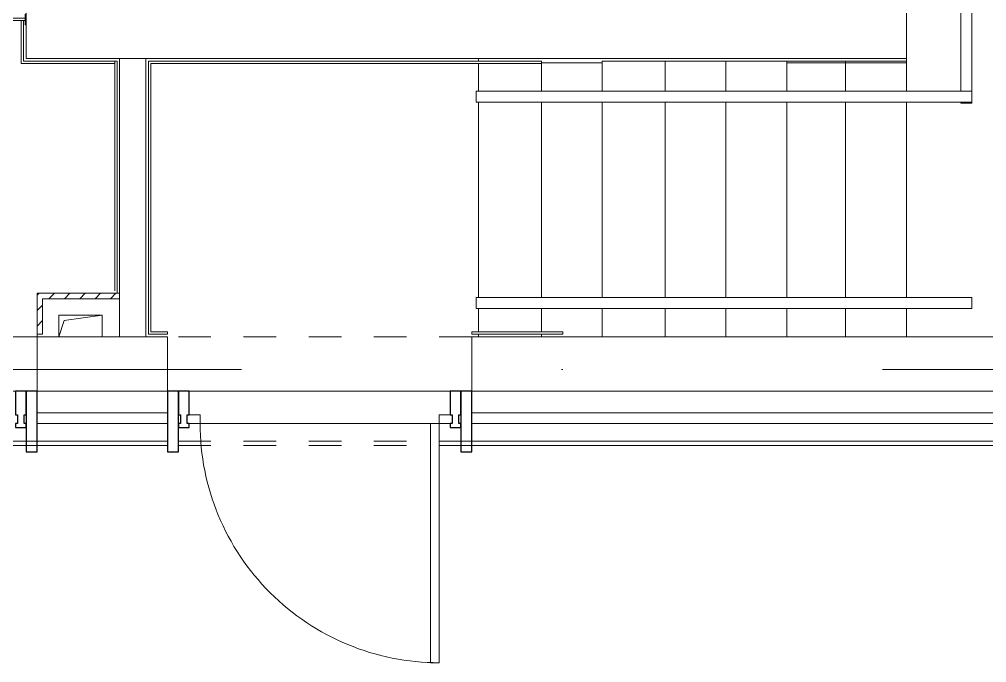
# Model space of a CAD drawing. Header units: millimetres. Extents: x 5993 to 95364, y 94667 to 143522.
# Drawn here: x 41809.2 to 42171.4, y 113840.5 to 114081.5 of the extents above; entities that cross this region are included whole.
import ezdxf

# ---------------------------------------------------------------- set-up
doc = ezdxf.new("R2010")
doc.units = ezdxf.units.MM
doc.linetypes.add('50_200_ШТРИХ_1Т_ш5_п1_п1_', pattern=[1400, 1000, -200, 0, -200])
doc.linetypes.add('Штрих короткий', pattern=[300, 150, -150])
for name, color, linetype, lineweight in [('0-2', 7, 'Continuous', 9), ('S-GRID-____-OTLN-1', 7, '50_200_ШТРИХ_1Т_ш5_п1_п1_', 9), ('Импосты витража-1', 7, 'Continuous', 25), ('Контуры', 7, 'Continuous', 9), ('Линии свеса', 7, 'Continuous', 9), ('Обобщенные модели', 7, 'Continuous', 9), ('Общие ребра', 7, 'Continuous', 9), ('Ограждение', 7, 'Continuous', 9), ('Ограждение-1', 7, 'Continuous', 20), ('Панель-1', 7, 'Continuous', 9), ('Панель-2', 7, 'Continuous', 13), ('Перекрытия', 7, 'Continuous', 9), ('Перемычка-1', 7, 'Штрих короткий', 9), ('Стены', 7, 'Continuous', 9), ('Стены-1', 7, 'Continuous', 13)]:
    doc.layers.add(name, color=color, linetype=linetype, lineweight=lineweight)
doc.layers.add('Штриховка разреза-5', color=7, linetype='Continuous', lineweight=5, true_color=0x8000ff)

# ---------------------------------------------------------------- blocks, each defined once
blk = doc.blocks.new('Ограждение_СКБ_Подвал - 2-й марш _Л-1_ 2-33198490-АИ2_01_План напольных покрытий и плинтусов 1го этажа _Часть 2_')
at = {"layer": 'Ограждение'}
for p, q in [((-160, 25), (2120, 25)), ((-160, -25), (-160, 25)), ((2120, 25), (2120, -25)), ((2120, -25), (-160, -25))]:
    blk.add_line(p, q, dxfattribs=at)
blk = doc.blocks.new('Прямоугольный импост - Откос НВФ_50х280 мм-27090899-АИ2_01_План напольных покрытий и плинтусов 1го этажа _Часть 2_')
at = {"layer": 'Импосты витража-1'}
for p, q in [((0, 150), (-50, 150)), ((-50, 150), (-50, -130)), ((0, -130), (0, 150)), ((-50, -130), (0, -130))]:
    blk.add_line(p, q, dxfattribs=at)
blk = doc.blocks.new('Прямоугольный импост - Откос НВФ_50х280 мм-27090920-АИ2_01_План напольных покрытий и плинтусов 1го этажа _Часть 2_')
at = {"layer": 'Импосты витража-1'}
for p, q in [((-50, 150), (0, 150)), ((-50, -130), (-50, 150)), ((0, 150), (0, -130)), ((0, -130), (-50, -130))]:
    blk.add_line(p, q, dxfattribs=at)
blk = doc.blocks.new('DRS_ДПУ_распашная__1Ст_Прямоугольная - НР_Стальная_подвал-27090921-АИ2_01_План напольных покрытий и плинтусов 1го этажа _Часть 2_')
at = {"layer": 'Панель-1'}
for p, q in [((-550, 0), (-610, 0)), ((-610, 0), (-610, -40)), ((-550, -40), (-550, 0)), ((610, 0), (550, 0)), ((550, 0), (550, -40)), ((610, -40), (610, 0)), ((-610, -40), (-550, -40)), ((550, -40), (610, -40))]:
    blk.add_line(p, q, dxfattribs=at)
blk.add_arc((-550, 0), 1100, 360, 90, dxfattribs=at)
at = {"layer": 'Панель-2'}
for p, q in [((-550, 1100), (-550, 0)), ((-510, 1100), (-550, 1100)), ((-510, 0), (-510, 1100)), ((-550, 0), (-510, 0))]:
    blk.add_line(p, q, dxfattribs=at)
blk = doc.blocks.new('Прямоугольный импост - Импост структурный с накладкой - 150мм-27090916-АИ2_01_План напольных покрытий и плинтусов 1го этажа _Часть 2_')
at = {"layer": 'Импосты витража-1'}
for p, q in [((-25, 40), (-25, 150)), ((-25, 150), (25, 150)), ((25, 150), (25, 40)), ((-15, 40), (-25, 40)), ((-25, -17), (-25, 0)), ((-25, 0), (-15, 0)), ((-15, 0), (-15, 40)), ((15, 40), (15, 0)), ((25, 40), (15, 40)), ((15, 0), (25, 0)), ((25, 0), (25, -17)), ((25, -17), (-25, -17))]:
    blk.add_line(p, q, dxfattribs=at)
blk = doc.blocks.new('Прямоугольный импост - Откос НВФ_50х280 мм-V170-АИ2_01_План напольных покрытий и плинтусов 1го этажа _Часть 2_')
at = {"layer": 'Импосты витража-1'}
for p, q in [((-50, 130), (0, 130)), ((-50, -150), (-50, 130)), ((0, 130), (0, -150)), ((0, -150), (-50, -150))]:
    blk.add_line(p, q, dxfattribs=at)
blk = doc.blocks.new('Прямоугольный импост - Импост структурный с накладкой - 150мм-27090906-АИ2_01_План напольных покрытий и плинтусов 1го этажа _Часть 2_')
at = {"layer": 'Импосты витража-1'}
for p, q in [((-25, 0), (-25, 17)), ((-25, 17), (25, 17)), ((-15, 0), (-25, 0)), ((-15, -40), (-15, 0)), ((25, 0), (15, 0)), ((15, 0), (15, -40)), ((25, 17), (25, 0)), ((-25, -150), (-25, -40)), ((-25, -40), (-15, -40)), ((15, -40), (25, -40)), ((25, -40), (25, -150)), ((25, -150), (-25, -150))]:
    blk.add_line(p, q, dxfattribs=at)
blk = doc.blocks.new('AR_Отверстие прямоугольное _в плите_ - AR_Отверстие прямоугольное _в плите_-V230-АИ2_01_План напольных покрытий и плинтусов 1го этажа _Часть 2_')
at = {"layer": 'Обобщенные модели'}
for p, q in [((100, 50), (-100, 50)), ((-100, 50), (-100, -50)), ((-75, 25), (100, 50)), ((100, -50), (100, 50)), ((-100, -50), (-75, 25))]:
    blk.add_line(p, q, dxfattribs=at)
blk = doc.blocks.new('Проем_Дверь_Прямоугольный - 2100х3300h_дверные проемы-30580805-АИ2_01_План напольных покрытий и плинтусов 1го этажа _Часть 2_')
at = {"layer": 'Перемычка-1'}
for p, q in [((1050, 10), (-1050, 10)), ((1050, -10), (-1050, -10))]:
    blk.add_line(p, q, dxfattribs=at)
blk = doc.blocks.new('Проем_Дверь_Прямоугольный - 1400х2400h_дверные проемы-30580806-АИ2_01_План напольных покрытий и плинтусов 1го этажа _Часть 2_')
at = {"layer": 'Перемычка-1'}
for p, q in [((700, 10), (-700, 10)), ((700, -10), (-700, -10))]:
    blk.add_line(p, q, dxfattribs=at)
blk = doc.blocks.new('Ограждение 31 - Ограждение 2-32976025-АИ2_01_План напольных покрытий и плинтусов 1го этажа _Часть 2_')
at = {"layer": 'Ограждение'}
for p, q in [((-222.1, 256), (-231.4, 256)), ((-231.4, 254), (-231.4, 256)), ((298.8, 256), (-222.1, 256)), ((-222.1, 226), (298.8, 226)), ((1094.1, 256), (298.8, 256)), ((298.8, 226), (1094.1, 226)), ((-275.3, 197.7), (-275.3, 196.3)), ((-275.3, 196.3), (-275.3, 69)), ((-245.3, 69), (-245.3, 196.3)), ((0, 205.3), (0, 161)), ((0, 200.9), (0, 161)), ((10, 161), (10, 205.3)), ((10, 161), (10, 200.9)), ((600, 200.9), (600, 161)), ((610, 161), (610, 200.9)), ((1200, 200.9), (1200, 161)), ((1210, 161), (1210, 200.9)), ((0.3, 171), (-55, 171)), ((-55, 171), (-55, 111)), ((-5, 161), (-5, 121)), ((15, 161), (-5, 161)), ((-2, 158), (12, 158)), ((-2, 124), (-2, 158)), ((65, 171), (9.7, 171)), ((12, 158), (12, 124)), ((15, 121), (15, 161)), ((65, 111), (65, 171)), ((600.3, 171), (545, 171)), ((545, 171), (545, 111)), ((665, 171), (609.7, 171)), ((665, 111), (665, 171)), ((-55, 111), (65, 111)), ((-5, 121), (15, 121)), ((12, 124), (-2, 124)), ((545, 111), (665, 111)), ((-275.3, 69), (-275.3, 66.1)), ((-275, 56.9), (-275, -279.1)), ((-275, 56.9), (-260, 56.9)), ((-260, 56.9), (-245, 56.9)), ((-245, -279.1), (-245, 56.9)), ((-154.7, -203.1), (-218.6, -203.1)), ((-154.7, -203.1), (-218.6, -203.1)), ((-218.6, -213.1), (-154.7, -213.1)), ((-218.6, -213.1), (-154.7, -213.1)), ((-150, -183.9), (-154.7, -183.9)), ((-154.7, -183.9), (-154.7, -184.7)), ((-154.7, -184.7), (-154.7, -183.9)), ((-150, -183.9), (-154.7, -183.9)), ((-154.7, -183.9), (-154.7, -184.7)), ((-154.7, -233.9), (-154.7, -183.9)), ((-154.7, -233), (-154.7, -233.9)), ((-154.7, -233.9), (-154.7, -233)), ((-154.7, -233), (-154.7, -233.9)), ((-154.7, -233.9), (-150, -233.9)), ((-154.7, -233.9), (-150, -233.9))]:
    blk.add_line(p, q, dxfattribs=at)
at = {"layer": 'Ограждение', "flags": 128}
for points in [[(0, 205.3), (0, 207), (0, 208.6), (0, 210.2), (0, 211.9), (0, 213.5), (0, 215.1), (0, 216.7), (0, 218.3), (0, 219.8), (0, 221.3), (0, 222.8), (0, 224.3), (0, 225.8)], [(0, 200.9), (0, 202.6), (0, 204.2), (0, 205.9), (0, 207.5), (0, 209.1), (0, 210.7), (0, 212.3), (0, 213.9), (0, 215.4), (0, 217), (0, 218.5), (0, 219.9), (0, 221.4), (0, 222.8), (0, 224.2), (0, 225.5)], [(10, 225.7), (10, 224.2), (10, 222.7), (10, 221.2), (10, 219.7), (10, 218.2), (10, 216.6), (10, 215), (10, 213.4), (10, 211.8), (10, 210.1), (10, 208.5), (10, 206.8), (10, 205.3)], [(10, 225.4), (10, 224.1), (10, 222.7), (10, 221.3), (10, 219.8), (10, 218.4), (10, 216.9), (10, 215.3), (10, 213.8), (10, 212.2), (10, 210.6), (10, 209), (10, 207.4), (10, 205.8), (10, 204.1), (10, 202.5), (10, 200.9)], [(600, 200.9), (600, 202.6), (600, 204.2), (600, 205.9), (600, 207.5), (600, 209.1), (600, 210.7), (600, 212.3), (600, 213.9), (600, 215.4), (600, 217), (600, 218.5), (600, 219.9), (600, 221.4), (600, 222.8), (600, 224.2), (600, 225.5)], [(610, 225.4), (610, 224.1), (610, 222.7), (610, 221.3), (610, 219.8), (610, 218.4), (610, 216.9), (610, 215.3), (610, 213.8), (610, 212.2), (610, 210.6), (610, 209), (610, 207.4), (610, 205.8), (610, 204.1), (610, 202.5), (610, 200.9)], [(1200, 200.9), (1200, 202.6), (1200, 204.2), (1200, 205.9), (1200, 207.5), (1200, 209.1), (1200, 210.7), (1200, 212.3), (1200, 213.9), (1200, 215.4), (1200, 217), (1200, 218.5), (1200, 219.9), (1200, 221.4), (1200, 222.8), (1200, 224.2), (1200, 225.5), (1200, 226.8), (1200, 228.1), (1200, 229.3), (1200, 230.4), (1200, 231.6), (1200, 232.6), (1200, 233.6), (1200, 234.6), (1200, 235.5), (1200, 236.1)], [(1210, 236.1), (1210, 235.2), (1210, 234.3), (1210, 233.3), (1210, 232.2), (1210, 231.2), (1210, 230), (1210, 228.8), (1210, 227.6), (1210, 226.3), (1210, 225), (1210, 223.7), (1210, 222.3), (1210, 220.9), (1210, 219.4), (1210, 217.9), (1210, 216.4), (1210, 214.9), (1210, 213.3), (1210, 211.7), (1210, 210.2), (1210, 208.5), (1210, 206.9), (1210, 205.3), (1210, 203.6), (1210, 202), (1210, 200.9)], [(-275.1, 56.9), (-275.1, 58.2), (-275.1, 59.4), (-275.1, 60.7), (-275.1, 62), (-275.1, 63.2), (-275.1, 64.5), (-275.1, 65.7), (-275.1, 66.9), (-275.1, 68.1), (-275.1, 69.3), (-275.1, 70.5), (-275.1, 71.6), (-275.1, 72.7), (-275.1, 73.8), (-275.1, 74.9), (-275.1, 75.9), (-275.1, 77), (-275.1, 77.9), (-275.1, 78.9), (-275.1, 79.5)], [(-275.1, 46.7), (-275.1, 47.9), (-275.1, 49.2), (-275.1, 50.5), (-275.1, 51.7), (-275.1, 53), (-275.1, 54.2), (-275.1, 55.5), (-275.1, 56.7), (-275.1, 57.9), (-275.1, 59.1), (-275.1, 60.2), (-275.1, 61.4), (-275.1, 62.5), (-275.1, 63.6), (-275.1, 64.7), (-275.1, 65.7), (-275.1, 66.7)], [(-245.1, 79.5), (-245.1, 78.6), (-245.1, 77.6), (-245.1, 76.6), (-245.1, 75.6), (-245.1, 74.6), (-245.1, 73.5), (-245.1, 72.4), (-245.1, 71.2), (-245.1, 70.1), (-245.1, 68.9), (-245.1, 67.7), (-245.1, 66.5), (-245.1, 65.3), (-245.1, 64.1), (-245.1, 62.8), (-245.1, 61.6), (-245.1, 60.3), (-245.1, 59), (-245.1, 57.7), (-245.1, 56.9)], [(-245.1, 69.3), (-245.1, 68.4), (-245.1, 67.4), (-245.1, 66.4), (-245.1, 65.4), (-245.1, 64.3), (-245.1, 63.3), (-245.1, 62.2), (-245.1, 61), (-245.1, 59.9), (-245.1, 58.7), (-245.1, 57.5)], [(-259.6, -203.1), (-259.5, -203.1), (-259.4, -203.1), (-259.2, -203.1), (-259, -203.1), (-258.7, -203.1), (-258.3, -203.1), (-257.9, -203.1)], [(-257.9, -213.1), (-258.3, -213.1), (-258.7, -213.1), (-259, -213.1), (-259.2, -213.1), (-259.4, -213.1), (-259.5, -213.1), (-259.6, -213.1)], [(-218.6, -213.1), (-220.2, -213.1), (-221.9, -213.1), (-223.5, -213.1), (-225.1, -213.1), (-226.8, -213.1), (-228.4, -213.1), (-230, -213.1), (-231.5, -213.1), (-233.1, -213.1), (-234.6, -213.1), (-236.1, -213.1), (-237.6, -213.1), (-239, -213.1), (-240.4, -213.1), (-241.8, -213.1), (-243.1, -213.1), (-244.4, -213.1)], [(-218.6, -213.1), (-220.2, -213.1), (-221.9, -213.1), (-223.5, -213.1), (-225.1, -213.1), (-226.8, -213.1), (-228.4, -213.1), (-230, -213.1), (-231.5, -213.1), (-233.1, -213.1), (-234.6, -213.1), (-236.1, -213.1), (-237.6, -213.1), (-239, -213.1), (-240.4, -213.1), (-241.8, -213.1), (-243.1, -213.1), (-244.4, -213.1)], [(-244.3, -203.1), (-243, -203.1), (-241.7, -203.1), (-240.3, -203.1), (-238.9, -203.1), (-237.5, -203.1), (-236, -203.1), (-234.5, -203.1), (-233, -203.1), (-231.4, -203.1), (-229.8, -203.1), (-228.2, -203.1), (-226.6, -203.1), (-225, -203.1), (-223.4, -203.1), (-221.7, -203.1), (-220.1, -203.1), (-218.6, -203.1)], [(-244.3, -203.1), (-243, -203.1), (-241.7, -203.1), (-240.3, -203.1), (-238.9, -203.1), (-237.5, -203.1), (-236, -203.1), (-234.5, -203.1), (-233, -203.1), (-231.4, -203.1), (-229.8, -203.1), (-228.2, -203.1), (-226.6, -203.1), (-225, -203.1), (-223.4, -203.1), (-221.7, -203.1), (-220.1, -203.1), (-218.6, -203.1)], [(-275, -314.1), (-275, -314.1), (-275, -314), (-275, -313.9), (-275, -313.7), (-275, -313.4), (-275, -313.1), (-275, -312.8), (-275, -312.3), (-275, -311.9), (-275, -311.4), (-275, -310.8), (-275, -310.2), (-275, -309.5), (-275, -308.8), (-275, -308), (-275, -307.2), (-275, -306.3), (-275, -305.4), (-275, -304.5), (-275, -303.5), (-275, -302.5), (-275, -301.4), (-275, -300.3), (-275, -299.2), (-275, -298), (-275, -296.8), (-275, -295.6), (-275, -294.4), (-275, -293.1), (-275, -291.8), (-275, -290.5), (-275, -289.1), (-275, -287.8), (-275, -286.4), (-275, -285.1), (-275, -283.7), (-275, -282.3), (-275, -280.9), (-275, -279.5), (-275, -279.1)], [(-275, -279.1), (-275, -280.5), (-275, -281.9), (-275, -283.3), (-275, -284.7), (-275, -286.1), (-275, -287.4), (-275, -288.8), (-275, -290.1), (-275, -291.4), (-275, -292.7), (-275, -294), (-275, -295.3), (-275, -296.5), (-275, -297.7), (-275, -298.9), (-275, -300), (-275, -301.1), (-275, -302.2), (-275, -303.2), (-275, -304.2), (-275, -305.2), (-275, -306.1), (-275, -307), (-275, -307.8), (-275, -308.6), (-275, -309.3), (-275, -310), (-275, -310.6), (-275, -311.2), (-275, -311.7), (-275, -312.2), (-275, -312.6), (-275, -313), (-275, -313.3), (-275, -313.6), (-275, -313.8), (-275, -314), (-275, -314.1), (-275, -314.1)], [(-245, -279.1), (-245, -280.5), (-245, -281.9), (-245, -283.3), (-245, -284.7), (-245, -286.1), (-245, -287.4), (-245, -288.8), (-245, -290.1), (-245, -291.4), (-245, -292.7), (-245, -294), (-245, -295.3), (-245, -296.5), (-245, -297.7), (-245, -298.9), (-245, -300)], [(-245, -314.1), (-245, -314.1), (-245, -314), (-245, -313.9), (-245, -313.7), (-245, -313.4), (-245, -313.1), (-245, -312.8), (-245, -312.3), (-245, -311.9), (-245, -311.4), (-245, -310.8), (-245, -310.2), (-245, -309.5), (-245, -308.8), (-245, -308), (-245, -307.2), (-245, -306.3), (-245, -305.4), (-245, -304.5), (-245, -303.5), (-245, -302.5), (-245, -301.4), (-245, -300.3), (-245, -299.2), (-245, -298), (-245, -296.8), (-245, -295.6), (-245, -294.4), (-245, -293.1), (-245, -291.8), (-245, -290.5), (-245, -289.1), (-245, -287.8), (-245, -286.4), (-245, -285.1), (-245, -283.7), (-245, -282.3), (-245, -280.9), (-245, -279.5), (-245, -279.1)], [(-245, -304.2), (-245, -305.2), (-245, -306.1), (-245, -307), (-245, -307.8), (-245, -308.6), (-245, -309.3), (-245, -310), (-245, -310.6), (-245, -311.2), (-245, -311.7), (-245, -312.2), (-245, -312.6), (-245, -313), (-245, -313.3), (-245, -313.6), (-245, -313.8), (-245, -314), (-245, -314.1), (-245, -314.1)], [(-264.7, -328.4), (-265.2, -328.2), (-265.8, -327.9), (-266.4, -327.7), (-266.9, -327.4), (-267.4, -327.1), (-267.9, -326.8), (-268.4, -326.5), (-268.9, -326.1), (-269.4, -325.8), (-269.9, -325.4), (-270.3, -325), (-270.7, -324.6), (-271.1, -324.1), (-271.5, -323.7), (-271.9, -323.2), (-272.3, -322.7), (-272.6, -322.2), (-272.9, -321.7), (-273.2, -321.2), (-273.5, -320.6), (-273.7, -320.1), (-273.9, -319.5), (-274.2, -319), (-274.3, -318.4), (-274.5, -317.8), (-274.6, -317.3), (-274.7, -316.7), (-274.8, -316.1), (-274.9, -315.5), (-274.9, -314.9), (-275, -314.3), (-275, -314.1)], [(-245, -314.1), (-245, -314.7), (-245, -315.3), (-245.1, -315.9), (-245.2, -316.5), (-245.3, -317.1), (-245.4, -317.7), (-245.5, -318.3), (-245.7, -318.8), (-245.9, -319.4), (-246.1, -320), (-246.4, -320.5), (-246.7, -321), (-246.9, -321.6), (-247.3, -322.1), (-247.6, -322.6), (-247.9, -323.1), (-248.3, -323.5), (-248.7, -324), (-249.1, -324.4), (-249.5, -324.9), (-250, -325.3), (-250.4, -325.7), (-250.9, -326), (-251.4, -326.4), (-251.9, -326.7), (-252.4, -327), (-252.9, -327.3), (-253.4, -327.6), (-254, -327.9), (-254.5, -328.1), (-255.1, -328.3)]]:
    blk.add_lwpolyline(points, dxfattribs=at)
at = {"layer": 'Ограждение'}
for centre, radius, start, end in [((-30, 140.9), 9, 90, 270), ((-30.1, 140.9), 6, 90, 270), ((-30.1, 140.9), 6, 270, 90), ((-30, 140.9), 9, 270, 90), ((40, 140.9), 9, 90, 270), ((40.1, 140.9), 6, 90, 270), ((40, 140.9), 9, 270, 90), ((40.1, 140.9), 6, 270, 90), ((570, 140.9), 9, 90, 270), ((569.9, 140.9), 6, 90, 270), ((569.9, 140.9), 6, 270, 90), ((570, 140.9), 9, 270, 90), ((640, 140.9), 9, 90, 270), ((640.1, 140.9), 6, 90, 270), ((640, 140.9), 9, 270, 90), ((640.1, 140.9), 6, 270, 90), ((1170, 140.9), 9, 90, 270), ((1169.9, 140.9), 6, 90, 270), ((1169.9, 140.9), 6, 270, 90), ((1170, 140.9), 9, 270, 90), ((1240, 140.9), 9, 90, 270), ((1240.1, 140.9), 6, 90, 270), ((1240, 140.9), 9, 270, 90), ((1240.1, 140.9), 6, 270, 90), ((1770, 140.9), 9, 90, 270), ((1769.9, 140.9), 6, 90, 270), ((1769.9, 140.9), 6, 270, 90), ((1770, 140.9), 9, 270, 90), ((1840, 140.9), 9, 90, 270), ((1840.1, 140.9), 6, 90, 270), ((1840, 140.9), 9, 270, 90), ((1840.1, 140.9), 6, 270, 90)]:
    blk.add_arc(centre, radius, start, end, dxfattribs=at)
for centre, major_axis, ratio, start_param, end_param in [((-222.1, 241), (0, 15), 0.447214, 0, 1.570796), ((-222.1, 241), (0, 15), 0.447214, 1.570796, 2.879793), ((-260.3, 196.3), (15, 0), 0.5, 2.879793, 4.712389), ((-260.3, 197.7), (15, 0), 0.5, 2.838061, 3.403392), ((-260.3, 196.3), (-15, 0), 0.5, 1.570796, 3.061519), ((-260.3, 69), (15, 0), 0.5, 3.141593, 3.403392), ((-260.3, 66.1), (15, 0), 0.5, 3.141593, 3.403392), ((-260.1, 56.9), (15, 0), 0.008993, 2.879793, 3.141593), ((-260.1, 79.5), (15, 0), 0.701869, 3.403392, 3.633446), ((-260.1, 56.9), (15, 0), 0.008993, 1.570796, 2.856942), ((-260.1, 79.5), (15, 0), 0.701869, 3.665191, 4.173478), ((-260.1, 79.5), (15, 0), 0.701869, 4.18879, 4.712389), ((-260.1, 79.5), (-15, 0), 0.701869, 1.570796, 2.353973), ((-260.1, 56.9), (15, 0), 0.008993, 0.261799, 1.570796), ((-260.1, 79.5), (15, 0), 0.701869, 5.497787, 5.751061), ((-260.1, 79.5), (15, 0), 0.701869, 5.759587, 5.996221), ((-260.1, 79.5), (15, 0), 0.701869, 6.021386, 6.283185)]:
    blk.add_ellipse(centre, major_axis=major_axis, ratio=ratio, start_param=start_param, end_param=end_param, dxfattribs=at)
for points in [[(0, 205.3), (0.1, 205.3), (0.5, 205.3), (1.7, 205.3), (3.2, 205.3), (4.4, 205.3), (5, 205.3)], [(5, 205.3), (5.5, 205.3), (6.7, 205.3), (8.2, 205.3), (9.4, 205.3), (10, 205.3), (10, 205.3), (9.9, 205.3)], [(9.9, 200.9), (10, 200.9), (10, 200.9), (9.9, 200.9)], [(600.1, 200.9), (600.2, 200.9), (600.6, 200.9), (601.7, 200.9), (603.3, 200.9), (604.4, 200.9), (605, 200.9)], [(605, 200.9), (605.6, 200.9), (606.7, 200.9), (608.3, 200.9), (609.4, 200.9), (610, 200.9), (610, 200.9), (609.9, 200.9)], [(1200.1, 200.9), (1200.2, 200.9), (1200.6, 200.9), (1201.7, 200.9), (1203.2, 200.9), (1204.4, 200.9), (1205, 200.9)], [(1205, 200.9), (1205.6, 200.9), (1206.7, 200.9), (1208.3, 200.9), (1209.4, 200.9), (1209.8, 200.9), (1209.9, 200.9)], [(-218.6, -203.2), (-218.6, -203.1), (-218.6, -203.1), (-218.6, -203.2)], [(-218.6, -208.1), (-218.6, -207.6), (-218.6, -206.4), (-218.6, -204.9), (-218.6, -203.7), (-218.6, -203.1), (-218.6, -203.1), (-218.6, -203.2)], [(-218.6, -213.1), (-218.6, -213), (-218.6, -212.6), (-218.6, -211.4), (-218.6, -209.9), (-218.6, -208.7), (-218.6, -208.1)]]:
    blk.add_open_spline(points, degree=3, dxfattribs=at)
at = {"layer": 'Ограждение-1'}
for p, q in [((595, 161), (595, 121)), ((615, 161), (595, 161)), ((598, 158), (612, 158)), ((598, 124), (598, 158)), ((612, 158), (612, 124)), ((615, 121), (615, 161)), ((1195, 161), (1195, 121)), ((1215, 161), (1195, 161)), ((1198, 158), (1212, 158)), ((1198, 124), (1198, 158)), ((1212, 158), (1212, 124)), ((1215, 121), (1215, 161)), ((1795, 161), (1795, 121)), ((1815, 161), (1795, 161)), ((1798, 158), (1812, 158)), ((1798, 124), (1798, 158)), ((1812, 158), (1812, 124)), ((1815, 121), (1815, 161)), ((595, 121), (615, 121)), ((612, 124), (598, 124)), ((1195, 121), (1215, 121)), ((1212, 124), (1198, 124)), ((1795, 121), (1815, 121)), ((1812, 124), (1798, 124))]:
    blk.add_line(p, q, dxfattribs=at)
at = {"layer": 'Ограждение-1', "flags": 128}
for points in [[(332.3, 241), (331.8, 243.6), (330.3, 246.1), (327.8, 248.5), (324.5, 250.6), (320.4, 252.5), (315.6, 254), (310.3, 255.1), (304.6, 255.8), (298.8, 256), (293, 255.8), (287.3, 255.1), (282, 254), (277.2, 252.5), (273.1, 250.6), (269.7, 248.5), (267.3, 246.1), (265.8, 243.6), (265.3, 241)], [(265.3, 241), (265.8, 238.4), (267.3, 235.9), (269.7, 233.5), (273.1, 231.4), (277.2, 229.5), (282, 228), (287.3, 226.9), (293, 226.2), (298.8, 226), (304.6, 226.2), (310.3, 226.9), (315.6, 228), (320.4, 229.5), (324.5, 231.4), (327.8, 233.5), (330.3, 235.9), (331.8, 238.4), (332.3, 241)], [(1127.6, 241), (1127.1, 243.6), (1125.6, 246.1), (1123.1, 248.5), (1119.8, 250.6), (1115.6, 252.5), (1110.9, 254), (1105.6, 255.1), (1099.9, 255.8), (1094.1, 256), (1088.3, 255.8), (1082.6, 255.1), (1077.3, 254), (1072.5, 252.5), (1068.4, 250.6), (1065, 248.5), (1062.6, 246.1), (1061.1, 243.6), (1060.5, 241)], [(1060.5, 241), (1061.1, 238.4), (1062.6, 235.9), (1065, 233.5), (1068.4, 231.4), (1072.5, 229.5), (1077.3, 228), (1082.6, 226.9), (1088.3, 226.2), (1094.1, 226), (1099.9, 226.2), (1105.6, 226.9), (1110.9, 228), (1115.6, 229.5), (1119.8, 231.4), (1123.1, 233.5), (1125.6, 235.9), (1127.1, 238.4), (1127.6, 241)]]:
    blk.add_lwpolyline(points, dxfattribs=at)
at = {"layer": 'Ограждение-1'}
for points, knots in [([(1205, 241.8), (1204.6, 241.8), (1204.2, 241.7), (1203.6, 241.6), (1203, 241.3), (1202.4, 241), (1201.9, 240.6), (1201.5, 240.2), (1201.1, 239.7), (1200.8, 239.2), (1200.5, 238.6), (1200.2, 237.9), (1199.9, 236.5), (1200, 234.9), (1200.4, 233.6), (1200.7, 232.9), (1201.1, 232.4), (1201.3, 232), (1201.6, 231.7), (1201.9, 231.4), (1202.2, 231.1), (1202.6, 230.8), (1203, 230.6), (1203.3, 230.4), (1204, 230.2), (1204.6, 230.1), (1205, 230.1)], [0, 0, 0, 0, 0.055556, 0.083333, 0.111111, 0.166667, 0.194444, 0.222222, 0.277778, 0.305556, 0.333333, 0.388889, 0.444444, 0.583333, 0.652778, 0.6875, 0.722222, 0.756944, 0.774306, 0.791667, 0.826389, 0.861111, 0.878472, 0.895833, 0.930556, 1, 1, 1, 1]), ([(1205, 230.1), (1205.3, 230.1), (1205.8, 230.2), (1206.4, 230.3), (1206.8, 230.5), (1207.2, 230.7), (1207.6, 231), (1207.9, 231.3), (1208.2, 231.5), (1208.5, 231.8), (1208.8, 232.3), (1209.1, 232.8), (1209.6, 233.6), (1210, 235), (1210, 236.6), (1209.8, 237.9), (1209.5, 238.6), (1209.3, 239.1), (1209, 239.5), (1208.7, 239.9), (1208.4, 240.2), (1208.1, 240.6), (1207.6, 240.9), (1207.1, 241.2), (1206.7, 241.4), (1206.3, 241.6), (1205.7, 241.7), (1205.2, 241.8), (1205, 241.8)], [0, 0, 0, 0, 0.055556, 0.083333, 0.111111, 0.138889, 0.166667, 0.194444, 0.208333, 0.222222, 0.277778, 0.305556, 0.333333, 0.444444, 0.555556, 0.611111, 0.666667, 0.6875, 0.708333, 0.75, 0.770833, 0.791667, 0.833333, 0.875, 0.895833, 0.916667, 0.958333, 1, 1, 1, 1])]:
    blk.add_open_spline(points, degree=3, knots=knots, dxfattribs=at)
blk = doc.blocks.new('Ограждение_СКБ_Подвал - Площадка-33198920-АИ2_01_План напольных покрытий и плинтусов 1го этажа _Часть 2_')
at = {"layer": 'Ограждение'}
for p, q in [((-345, 25), (-350, 25)), ((-350, 25), (-350, -25)), ((550, 25), (-295, 25)), ((-350, -25), (-345, -25)), ((-295, -25), (550, -25))]:
    blk.add_line(p, q, dxfattribs=at)
blk = doc.blocks.new('Проем_Дверь_Прямоугольный - 1400х2400h_дверные проемы-27126712-АИ2_01_План напольных покрытий и плинтусов 1го этажа _Часть 2_')
at = {"layer": 'Перемычка-1'}
for p, q in [((700, 125), (-700, 125)), ((700, -125), (-700, -125))]:
    blk.add_line(p, q, dxfattribs=at)
blk = doc.blocks.new('Проем_Дверь_Прямоугольный - 2100х3300h_дверные проемы-27126725-АИ2_01_План напольных покрытий и плинтусов 1го этажа _Часть 2_')
at = {"layer": 'Перемычка-1'}
for p, q in [((1050, 125), (-1050, 125)), ((1050, -125), (-1050, -125))]:
    blk.add_line(p, q, dxfattribs=at)

msp = doc.modelspace()

# ---------------------------------------------------------------- linework, layer by layer
at = {"layer": 'S-GRID-____-OTLN-1', "color": 251, "ltscale": 0.6, "true_color": 0x636466}
msp.add_line((50293.31, 113950.37), (41443.97, 113950.37), dxfattribs=at)
at = {"layer": 'Контуры'}
for p, q in [((42027.44, 114065.14), (42004.65, 114065.14)), ((42004.65, 114054.56), (42004.65, 114064.9)), ((42118.6, 114065.14), (42096.54, 114065.14)), ((42141.39, 114065.14), (42118.6, 114065.14)), ((42141.39, 114066.77), (42141.39, 114065.79)), ((42141.39, 114054.56), (42141.39, 114065.14)), ((42004.65, 114035), (42004.65, 114050.49)), ((42141.39, 113977.23), (42141.39, 114050.49)), ((42004.65, 113986.16), (42004.65, 114035)), ((42004.65, 113977.23), (42004.65, 113986.16)), ((42004.65, 113964.45), (42004.65, 113973.16)), ((42141.39, 113962.58), (42141.39, 113973.16)), ((42004.65, 113962.58), (42004.65, 113963.56))]:
    msp.add_line(p, q, dxfattribs=at)
at = {"layer": 'Линии свеса'}
for p, q in [((42027.44, 114054.56), (42027.44, 114065.14)), ((42118.6, 114054.56), (42118.6, 114065.14)), ((42027.44, 113977.23), (42027.44, 114050.49)), ((42118.6, 113977.23), (42118.6, 114050.49)), ((42027.44, 113962.58), (42027.44, 113973.16)), ((42118.6, 113962.58), (42118.6, 113973.16))]:
    msp.add_line(p, q, dxfattribs=at)
at = {"layer": 'Общие ребра'}
for p, q in [((41864.65, 113934.09), (41815.81, 113934.09)), ((42345.21, 113934.09), (41978.6, 113934.09)), ((41864.65, 113930.02), (41815.81, 113930.02)), ((42345.21, 113930.02), (41978.6, 113930.02))]:
    msp.add_line(p, q, dxfattribs=at)
at = {"layer": 'Перекрытия'}
for p, q in [((41981.12, 114065.79), (41981.12, 114066.77)), ((41981.12, 114054.56), (41981.12, 114064.9)), ((42004.65, 114054.56), (42004.65, 114064.9)), ((42141.39, 114065.79), (42027.44, 114065.79)), ((42027.44, 114065.79), (42027.44, 114065.14)), ((42050.96, 114054.56), (42050.96, 114065.79)), ((42073.75, 114054.56), (42073.75, 114065.79)), ((42096.54, 114054.56), (42096.54, 114065.79)), ((42118.6, 114054.56), (42118.6, 114065.79)), ((42141.39, 114054.56), (42141.39, 114066.77)), ((41981.12, 113977.23), (41981.12, 114050.49)), ((42004.65, 113977.23), (42004.65, 114050.49)), ((42050.96, 113977.23), (42050.96, 114050.49)), ((42073.75, 113977.23), (42073.75, 114050.49)), ((42096.54, 113977.23), (42096.54, 114050.49)), ((42118.6, 113977.23), (42118.6, 114050.49)), ((42141.39, 113977.23), (42141.39, 114050.49)), ((41981.12, 113964.45), (41981.12, 113973.16)), ((42004.65, 113964.45), (42004.65, 113973.16)), ((42050.96, 113962.58), (42050.96, 113973.16)), ((42073.75, 113962.58), (42073.75, 113973.16)), ((42096.54, 113962.58), (42096.54, 113973.16)), ((42118.6, 113962.58), (42118.6, 113973.16)), ((42141.39, 113962.58), (42141.39, 113973.16)), ((41815.81, 113962.58), (41815.81, 113963.56)), ((41981.12, 113962.58), (41981.12, 113963.56)), ((42004.65, 113962.58), (42004.65, 113963.56)), ((41872.79, 113942.23), (41970.46, 113942.23))]:
    msp.add_line(p, q, dxfattribs=at)
at = {"layer": 'Стены'}
for p, q in [((41809.87, 114064.9), (41809.87, 114081.09)), ((41810.76, 114081.09), (41810.76, 114065.79)), ((41844.87, 114064.9), (41809.87, 114064.9)), ((41810.76, 114065.79), (41845.76, 114065.79)), ((41844.87, 113979.76), (41844.87, 114065.79)), ((41845.76, 114065.79), (41845.76, 113978.86)), ((41857.48, 113963.56), (41857.48, 114065.79)), ((41857.48, 114065.79), (42004.65, 114065.79)), ((41858.38, 114064.9), (41858.38, 113964.45)), ((42004.65, 114064.9), (41858.38, 114064.9)), ((42004.65, 114064.9), (42004.65, 114065.79)), ((41864.65, 113963.56), (41857.48, 113963.56)), ((41858.38, 113964.45), (41864.65, 113964.45)), ((41864.65, 113963.56), (41864.65, 113964.45)), ((41978.6, 113964.45), (42012.75, 113964.45)), ((41978.6, 113963.56), (41978.6, 113964.45)), ((42012.75, 113963.56), (41978.6, 113963.56)), ((42012.75, 113963.56), (42012.75, 113964.45)), ((41872.79, 113942.23), (41970.46, 113942.23)), ((41963.14, 113930.02), (41876.86, 113930.02))]:
    msp.add_line(p, q, dxfattribs=at)
at = {"layer": 'Стены-1'}
for p, q in [((41811.74, 114087.12), (41811.74, 114066.77)), ((42141.39, 114066.77), (42141.39, 114087.12)), ((41811.74, 114066.77), (42141.39, 114066.77)), ((41856.51, 114066.77), (41846.74, 114066.77)), ((41846.74, 114066.77), (41846.74, 113962.58)), ((41856.51, 113962.58), (41856.51, 114066.77)), ((41846.74, 113978.86), (41815.81, 113978.86)), ((41815.81, 113978.86), (41815.81, 113963.56)), ((41817.85, 113976.83), (41846.74, 113976.83)), ((41817.85, 113963.56), (41817.85, 113976.83)), ((41846.74, 113976.83), (41846.74, 113978.86)), ((41815.81, 113963.56), (41817.85, 113963.56)), ((41864.65, 113962.58), (41815.81, 113962.58)), ((41815.81, 113962.58), (41815.81, 113942.23)), ((41846.74, 113962.58), (41856.51, 113962.58)), ((41864.65, 113942.23), (41864.65, 113962.58)), ((42255.35, 113962.58), (41978.6, 113962.58)), ((41978.6, 113962.58), (41978.6, 113942.23)), ((41815.81, 113942.23), (41864.65, 113942.23)), ((41864.65, 113942.23), (41815.81, 113942.23)), ((41815.81, 113942.23), (41815.81, 113923.51)), ((41864.65, 113923.51), (41864.65, 113942.23)), ((41978.6, 113942.23), (42255.35, 113942.23)), ((42255.35, 113942.23), (41978.6, 113942.23)), ((41978.6, 113942.23), (41978.6, 113923.51)), ((41864.65, 113923.51), (41815.81, 113923.51)), ((41815.81, 113923.51), (41815.81, 113921.88)), ((41815.81, 113923.51), (41864.65, 113923.51)), ((41864.65, 113921.88), (41864.65, 113923.51)), ((42344.88, 113923.51), (41978.6, 113923.51)), ((41978.6, 113923.51), (41978.6, 113921.88)), ((41978.6, 113923.51), (42345.21, 113923.51)), ((41815.81, 113921.88), (41864.65, 113921.88)), ((41978.6, 113921.88), (42344.88, 113921.88))]:
    msp.add_line(p, q, dxfattribs=at)
at = {"layer": 'Штриховка разреза-5'}
for p, q in [((41815.81, 113978.11), (41816.56, 113978.86)), ((41820.28, 113976.83), (41822.31, 113978.86)), ((41826.03, 113976.83), (41828.07, 113978.86)), ((41831.79, 113976.83), (41833.82, 113978.86)), ((41837.55, 113976.83), (41839.58, 113978.86)), ((41843.3, 113976.83), (41845.34, 113978.86)), ((41815.81, 113972.36), (41817.85, 113974.39)), ((41815.81, 113966.6), (41817.85, 113968.64))]:
    msp.add_line(p, q, dxfattribs=at)

# ---------------------------------------------------------------- block references
at = {"layer": '0-2', "xscale": 0.08139549610658335, "yscale": 0.08139549610658335, "zscale": 0.08139549610658335}
for name, p, rotation in [('Ограждение_СКБ_Подвал - Площадка-33198920-АИ2_01_План напольных покрытий и плинтусов 1го этажа _Часть 2_', (42163.78, 114078.57), 89.99999999999972), ('Ограждение_СКБ_Подвал - 2-й марш _Л-1_ 2-33198490-АИ2_01_План напольных покрытий и плинтусов 1го этажа _Часть 2_', (42152.79, 114052.52), 180), ('Ограждение_СКБ_Подвал - 2-й марш _Л-1_ 2-33198490-АИ2_01_План напольных покрытий и плинтусов 1го этажа _Часть 2_', (42152.79, 113975.2), 180), ('DRS_ДПУ_распашная__1Ст_Прямоугольная - НР_Стальная_подвал-27090921-АИ2_01_План напольных покрытий и плинтусов 1го этажа _Часть 2_', (41921.62, 113930.02), 180)]:
    msp.add_blockref(name, p, dxfattribs=dict(at, rotation=rotation))
for name, p in [('Ограждение 31 - Ограждение 2-32976025-АИ2_01_План напольных покрытий и плинтусов 1го этажа _Часть 2_', (41823.95, 114098.43)), ('AR_Отверстие прямоугольное _в плите_ - AR_Отверстие прямоугольное _в плите_-V230-АИ2_01_План напольных покрытий и плинтусов 1го этажа _Часть 2_', (41832.09, 113966.65)), ('Проем_Дверь_Прямоугольный - 2100х3300h_дверные проемы-27126725-АИ2_01_План напольных покрытий и плинтусов 1го этажа _Часть 2_', (41730.35, 113952.41)), ('Проем_Дверь_Прямоугольный - 1400х2400h_дверные проемы-27126712-АИ2_01_План напольных покрытий и плинтусов 1го этажа _Часть 2_', (41921.62, 113952.41)), ('Прямоугольный импост - Откос НВФ_50х280 мм-27090899-АИ2_01_План напольных покрытий и плинтусов 1го этажа _Часть 2_', (41978.6, 113930.02)), ('Проем_Дверь_Прямоугольный - 2100х3300h_дверные проемы-30580805-АИ2_01_План напольных покрытий и плинтусов 1го этажа _Часть 2_', (41730.35, 113922.7)), ('Проем_Дверь_Прямоугольный - 1400х2400h_дверные проемы-30580806-АИ2_01_План напольных покрытий и плинтусов 1го этажа _Часть 2_', (41921.62, 113922.7))]:
    msp.add_blockref(name, p, dxfattribs=at)
at = {"layer": '0-2', "extrusion": (0, 0, -1), "xscale": 0.08139549610658335, "yscale": 0.08139549610658335, "zscale": 0.08139549610658335, "rotation": 180}
for name, p in [('Прямоугольный импост - Импост структурный с накладкой - 150мм-27090906-АИ2_01_План напольных покрытий и плинтусов 1го этажа _Часть 2_', (-41809.71, 113930.02)), ('Прямоугольный импост - Откос НВФ_50х280 мм-V170-АИ2_01_План напольных покрытий и плинтусов 1го этажа _Часть 2_', (-41815.81, 113930.02))]:
    msp.add_blockref(name, p, dxfattribs=at)
at = {"layer": '0-2', "extrusion": (0, 0, -1), "xscale": 0.08139549610658335, "yscale": 0.08139549610658335, "zscale": 0.08139549610658335}
for name, p in [('Прямоугольный импост - Откос НВФ_50х280 мм-27090920-АИ2_01_План напольных покрытий и плинтусов 1го этажа _Часть 2_', (-41864.65, 113930.02)), ('Прямоугольный импост - Импост структурный с накладкой - 150мм-27090916-АИ2_01_План напольных покрытий и плинтусов 1го этажа _Часть 2_', (-41870.75, 113930.02)), ('Прямоугольный импост - Импост структурный с накладкой - 150мм-27090916-АИ2_01_План напольных покрытий и плинтусов 1го этажа _Часть 2_', (-41972.5, 113930.02))]:
    msp.add_blockref(name, p, dxfattribs=at)

doc.saveas('drawing.dxf')
